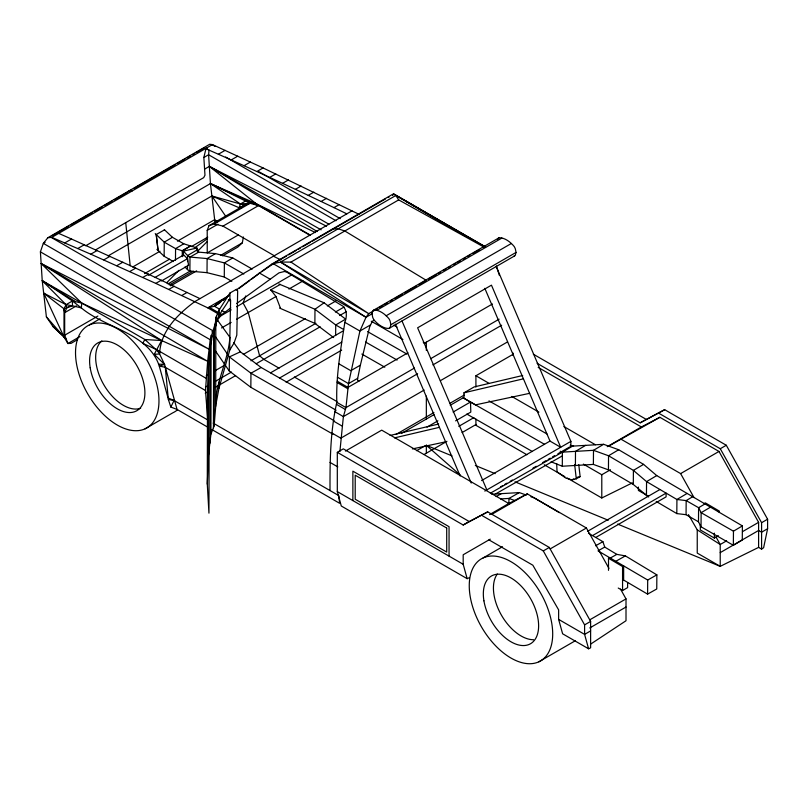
<?xml version="1.0" encoding="UTF-8"?>
<svg xmlns="http://www.w3.org/2000/svg" width="808" height="808" viewBox="0 0 808 808"><rect width="100%" height="100%" fill="white"/><g stroke="black" fill="none" stroke-linecap="round" stroke-linejoin="round"><path stroke-width="1.21" d="M207.292 484.113L207.494 389.587L208.686 360.439L211.141 339.562L214.332 332.139L216.029 317.231L219.14 309.919L229.937 293.041L236.522 289.284L237.663 290.92L236.805 335.128L234.067 342.966L229.815 349.935L218.968 388.214L215.837 404.919L214.13 425.927L210.928 434.088L208.484 454.965L207.292 484.113L208.949 513.151L209.1 444.077M208.484 454.965L208.686 360.439M209.848 443.319L210.05 348.783M210.928 434.088L211.141 339.562M213.453 427.705L213.655 333.633M214.13 425.927L214.332 332.139M215.726 406.272C215.059 382.608 228.25 361.176 229.836 337.835L230.603 300.202L230.159 299.314L229.179 299.475C224.523 308.535 215.554 316.817 215.807 327.725L215.696 400.021L215.847 398.677M215.898 325.988L216.029 317.231M216.403 401.081L216.413 394.88M216.574 321.554L216.584 315.554M218.968 388.214L218.988 382.113M219.13 315.595L219.14 309.919M229.815 349.935L229.836 337.835M229.916 299.273L229.937 293.041M173.407 261.56L164.135 256.257L164.246 242.158L155.237 233.613M175.477 260.388L175.568 248.642L183.749 243.784L196.92 247.995L198.687 252.126L215.473 253.621L232.744 257.944L252.187 269.064M183.386 255.853L183.426 251.157L175.568 248.642L164.246 242.158L172.427 237.299L183.749 243.784M231.846 281.325L224.281 276.993L207.01 272.67L189.9 271.155L187.496 269.63L187.527 265.246M187.557 261.691L187.607 255.54L183.426 251.157L196.92 247.995L196.899 250.349M189.9 271.155L190.011 257.055L187.607 255.54L197.485 249.672M207.01 272.67L207.121 258.57L215.473 253.621M224.281 276.993L224.392 262.903L232.744 257.944M332.896 434.138L250.844 387.315L229.28 371.003L229.381 356.914L215.463 336.684M250.844 387.315L250.955 373.215L229.381 356.914L240.36 351.813L261.136 367.499L336.138 410.222M333.643 337.582L314.878 323.372L314.979 309.272L324.069 302.788L345.642 319.099L335.724 324.978L335.643 335.552M508.889 504.303L508.939 498.435L519.342 492.587L526.301 495.092M648.622 496.991L633.31 484.487L608.444 469.862L593.385 464.418L562.297 466.236L562.408 452.137L573.589 445.521M575.397 465.469L575.508 451.369L585.618 445.37M593.385 464.418L593.496 450.319L603.626 444.309L618.686 449.743L643.572 464.368L656.732 475.589L742.39 525.897L742.279 539.996L733.351 545.289L701.031 526.796L698.486 521.796L698.597 507.707L704.98 503.929M608.444 469.862L608.545 455.762L618.686 449.743M633.31 484.487L633.411 470.387L643.572 464.368M646.45 495.718L646.562 481.619L633.411 470.387L608.545 455.762L593.496 450.319L562.408 452.137L560.156 451.248M647.592 594.122L647.693 580.023L598.021 550.844L604.727 547.077L616.827 554.369L625.382 555.894L656.864 574.872L656.753 588.971L647.592 594.122L623.645 580.063L623.645 565.903L622.564 566.519L622.564 590.537L618.241 588.042M698.486 521.796L686.063 514.696L676.811 513.585L676.922 499.485L687.113 493.435M686.063 514.696L686.174 500.596L692.709 496.718M701.031 526.796L701.142 512.696L698.597 507.707L686.174 500.596L676.922 499.485L646.562 481.619L656.732 475.589M733.351 545.289L733.462 531.189L742.39 525.897M330.017 490.547C329.896 461.095 330.27 431.149 336.825 402.323C335.896 375.387 340.865 348.834 344.824 322.321C346.905 317.029 347.268 310.737 343.107 306.313L286.901 272.205L284.426 271.488L278.962 272.872L236.683 303.485M359.479 214.534L263.075 167.943L212.474 144.592L209.727 144.268L47.864 237.714L43.319 243.349L40.4 251.854L42.238 280.689L72.397 300.98L81.335 307.909C105.262 328.21 148.5 332.886 159.277 366.054L168.003 397.91L174.053 400.505L207.747 419.958L205.474 390.506L207.646 361.297L210.221 339.714L215.746 322.099L221.695 314.645L230.775 307.868M339.885 451.601L343.38 416.595L345.965 407.596L348.5 383.618L359.913 331.027L366.024 317.271L368.701 313.645L377.407 308.626M390.86 324.695L390.153 327.381A7.514 4.343 60 0 1 388.971 328.452C383.305 328.674 377.437 324.119 373.882 319.736A7.514 4.343 60 0 1 372.7 317.312L371.993 313.797L372.7 311.11A7.514 4.343 60 0 1 373.882 310.05C379.548 309.817 385.416 314.383 388.971 318.756A7.514 4.343 60 0 1 390.153 321.19L390.86 324.695L516.049 252.419L515.363 248.975A7.514 4.343 60 0 0 514.161 246.48C510.606 242.107 504.737 237.542 499.071 237.774L373.427 310.312M516.049 252.419L515.342 255.106A7.514 4.343 60 0 1 514.161 256.176L513.656 256.338M209.03 149.955L208.595 154.752L210.434 183.578L214.958 222.19M206.181 147.692L203.848 157.489L204.969 175.205L203.697 177.639L85.668 245.784M207.585 427.068L177.043 409.434L164.569 364.448L159.61 354.015C160.338 331.381 177.689 314.272 194.768 301.636L352.036 210.838M373.761 320.039L372.074 321.796L369.65 326.988L360.368 365.166L357.5 379.295L357.641 380.467L359.166 380.932M222.634 255.853L237.784 247.107L242.339 242.824L243.38 236.956M537.088 363.297L640.168 422.816L664.681 409.686L726.291 445.259L767.6 519.221L767.6 528.725L763.621 547.733L761.59 549.117L758.601 547.39L720.221 566.347L617.595 524.079M245.713 295.92L243.117 302.98L248.248 312.544L259.61 355.803L263.792 359.348L279.063 368.165M238.269 234.987L207.232 252.904L207.212 230.381L208.989 225.695L245.087 204.858L250.076 203.283L258.54 205.596L310.242 235.451M68.912 306.575L66.791 307.798L64.68 312.676L64.68 335.209L67.933 343.521L71.074 343.36L77.568 339.602M205.474 390.506L165.297 367.307L159.277 366.054L164.569 364.448L154.237 354.308L161.62 340.532L207.646 361.297L41.137 263.499L81.739 303.071L144.854 339.511L159.772 352.995M177.043 409.434L170.831 407.06L174.053 400.505L168.347 399.425L165.297 367.307M497.587 239.421L497.89 238.835A7.514 4.343 60 0 1 499.071 237.764M392.526 195.435L393.9 194.061L485.578 246.985L393.9 194.061M128.381 191.728L128.795 190.991L132.128 190.981M166.66 282.78L178.901 270.326M197.253 251.652L206.858 241.875M330.603 230.613L332.724 228.906L338.178 228.795L344.824 230.997L426.341 280.366L418.726 284.769M47.864 237.714L51.783 237.37L90.789 254.187L155.782 283.396L207.757 307.838L214.484 306.252L220.614 302.222M223.392 300.132L227.088 297.344L218.423 302.283L215.776 304.717L217.847 304.313M229.199 295.203L214.484 306.252L219.685 309.252M236.209 290.001L272.104 263.913L393.355 193.9M238.885 288.577L249.753 280.507M251.732 279.043L258.651 273.912M195.142 247.531L207.333 238.703M261.62 271.71L274.639 262.913M590.739 644.047L626.008 620.746L626.008 598.9L620.524 589.082M710.495 507.161L701.142 512.696L733.462 531.189M206.464 378.528L156.53 349.561L142.733 343.36L144.854 339.511L161.62 340.532L81.739 303.071L72.397 300.98L66.064 304.677L64.004 308.828L64.004 336.966L67.933 343.521L79.921 336.603M315.494 232.593L254.884 203.101L245.986 200.758L240.451 203.99L239.107 207.737L211.858 195.991L108.1 255.894M182.285 250.783L190.577 245.935L182.285 250.783L182.285 256.661M215.686 321.685L217.817 320.443M52.298 235.653L68.599 226.24M70.781 224.977L92.516 212.433M94.688 211.181L102.293 206.787M104.474 205.535L112.08 201.142M114.251 199.879L127.29 192.355M129.472 191.102L131.643 189.84M133.815 188.587L175.114 164.741M177.285 163.489L184.901 159.095M187.072 157.843L190.334 155.954M192.506 154.702L194.678 153.449M196.849 152.197L204.464 147.803M51.783 237.37L212.474 144.592M45.127 242.309L43.319 243.349L210.221 339.714M205.636 149.642L207.444 148.601M203.848 157.489L208.595 154.752L328.856 224.18M64.781 242.915L71.518 239.027L135.683 268.125L199.97 298.637M205.555 148.591L218.372 154.237L225.109 150.349M204.586 169.135L209.343 166.398L326.503 226.21M77.78 248.521L84.335 244.733M218.372 154.237L231.199 159.944L237.754 156.156M95.748 249.793L210.434 183.578L254.884 203.101L310.383 235.148M90.789 254.187L97.172 250.5M231.199 159.944L244.026 165.711L250.409 162.024M103.788 259.903L109.999 256.318M244.026 165.711L256.863 171.528L263.075 167.943M116.786 265.691L122.846 262.196M256.863 171.528L269.7 177.406L275.76 173.912M132.674 267.014L159.974 251.248M177.447 241.158L214.585 219.715L217.645 221.735M129.785 271.528L135.683 268.125M269.7 177.406L282.548 183.335L288.446 179.931M208.989 225.695L214.322 223.917L250.076 203.283L210.434 183.578L240.451 203.99L245.087 204.858L239.107 207.737L241.562 208.04M76.467 305.868L64.68 312.676L64.004 308.828L43.662 293.102L64.004 336.966L65.872 339.441M207.212 230.381L217.918 224.2M214.322 223.917L222.978 226.129L258.54 205.596L209.343 166.398L321.16 229.856M144.521 273.629L169.599 259.156M191.395 246.571L207.757 237.128M142.784 277.437L148.531 274.114M282.548 183.335L295.395 189.325L301.142 186.002M148.319 275.366L183.719 254.924L187.466 258.691L188.638 265.256L161.499 280.931M154.894 277.508L187.466 258.691M97.869 316.049L64.68 335.209L64.004 336.966L65.771 338.562M155.782 283.396L161.388 280.164M295.395 189.325L308.242 195.374L313.858 192.132M89.405 324.917L100.091 318.746M167.953 283.921L190.708 270.761M169.306 284.992L193.284 271.145M220.544 255.409L242.339 242.824M170.67 285.85L196.647 270.852M168.781 289.416L174.245 286.264M308.242 195.374L321.099 201.475L326.573 198.314M181.77 295.496L187.113 292.415M321.099 201.475L333.967 207.626L339.299 204.545M275.72 262.297L286.476 256.086M288.638 254.843L296.162 250.49M298.324 249.248L300.475 248.006M302.626 246.763L310.161 242.41M312.312 241.168L385.487 198.919M272.104 263.913L280.538 262.075L395.819 195.516L483.982 247.097L398.687 199.899L395.819 195.516M229.563 295.243L207.757 307.838L221.018 315.494M372.488 313.544L366.024 317.271L280.538 262.075L290.971 262.095L398.687 199.899M219.301 316.736L231.209 309.858M236.623 306.737L291.839 274.851M221.564 327.947L231.169 322.402M236.502 319.322L275.983 296.526L270.751 289.88L280.376 284.365M288.921 289.052L302.99 280.931M206.192 375.861L208.373 374.599M214.918 370.821L224.745 365.145M243.289 354.439L305.485 318.534M327.311 305.929L336.037 300.889M205.474 387.052L207.646 385.81M215.221 381.426L231.462 372.054M250.955 360.802L315.918 323.291M335.401 312.039L344.067 307.04M205.232 393.153L208.484 391.274M214.989 387.517L235.593 375.629M256.197 363.731L320.17 326.796M339.693 315.524L346.198 311.767M145.087 428.816A59.004 34.067 60 0 0 130.239 338.582A59.004 34.067 60 0 0 76.417 363.196A59.004 34.067 60 0 0 145.087 428.816L172.862 412.787A59.004 34.067 60 0 0 177.558 409.767M379.578 307.373L382.841 305.485M385.022 304.232L387.194 302.97M390.456 301.091L392.627 299.839M394.809 298.576L402.414 294.183M404.596 292.93L416.554 286.022M428.523 279.114L436.128 274.72M438.31 273.468L440.481 272.205M443.744 270.326L445.915 269.064M448.097 267.812L450.268 266.559M453.53 264.671L455.702 263.418M457.884 262.166L460.055 260.903M463.317 259.025L465.499 257.762M467.67 256.51L469.842 255.257M473.104 253.369L479.629 249.601M376.71 310.333L501.899 238.047M270.529 372.841L343.541 330.694M386.143 315.776L511.333 243.501M370.418 324.957L359.913 331.027L344.824 322.321M279.578 378.003L341.683 342.148M286.113 382.204L341.683 350.116M388.971 328.452L514.615 255.904M360.368 365.166L350.803 370.69L338.704 363.711M357.641 378.346L348.5 383.618L337.411 377.215M407.919 352.783L347.955 387.406L337.168 381.174M424.18 343.4L492.446 303.98M414.393 368.084L345.965 407.596L336.825 402.323M430.684 358.681L499.122 319.17M417.615 373.73L343.38 416.595L334.603 411.524M432.896 364.913L501.667 325.21M424.18 390.042L340.804 438.168L332.027 433.108M440.421 380.659L507.545 341.905M469.196 577.73L467.165 578.68L341.299 506.01L337.31 491.607L337.31 452.329L343.319 448.854L469.196 521.524L487.699 511.878L549.309 547.44L590.618 621.403L590.618 647.834L588.588 648.784L562.62 633.795L558.631 619.393L558.631 609.878L532.846 565.216L488.971 539.885M345.45 451.076L381.699 430.149L508.767 503.515L527.281 493.86L586.406 527.998L608.949 568.357M475.912 387.042L475.912 375.76L513.231 354.217M529.614 393.334L475.468 404.869L463.994 398.324L463.974 392.809L474.165 386.931L522.695 375.508M396.082 434.401L433.906 412.565M450.127 403.202L464.176 395.092M401.354 433.492L433.946 414.676M450.248 405.262L463.287 397.728M427.038 427.109L437.906 420.827M453.116 412.05L470.509 402.01L470.811 412.09L455.591 420.867M416.615 450.682L425.261 445.693M458.772 426.351L473.902 417.615M424.18 454.45L446.945 441.309M462.125 432.543L476.225 424.402M481.578 480.578L549.985 441.087L560.691 447.268L491.456 285.163L417.625 327.796L486.85 489.89M484.82 491.072L570.882 441.38L496.223 266.559M500.485 486.911L502.657 485.659M504.818 484.406L506.99 483.154M510.232 481.285L512.403 480.033M532.977 468.155L536.229 466.277M542.724 462.529L545.976 460.651M548.137 459.399L550.309 458.146M552.47 456.894L554.641 455.651M557.884 453.773L560.055 452.52M562.216 451.268L569.802 446.895M337.31 452.329L463.186 524.998L469.196 521.524M463.186 524.998L487.699 511.878M640.168 422.816L664.681 409.686M489.577 514.595L508.767 503.515M607.252 446.662L641.37 426.957L659.873 417.302L718.999 451.44L758.601 522.352L758.601 547.39M492.092 514.171L527.281 493.86M608.424 446.279L659.873 417.302M556.692 463.6L557.035 471.842L565.772 478.063L571.983 479.901L573.912 478.791M571.983 479.901L576.276 478.821L580.124 476.609L578.77 464.671M490.254 539.148L463.186 554.773L463.186 564.277L467.165 578.68M583.346 464.105L601.788 474.75L610.454 469.751M483.134 557.924L502.505 546.733M481.689 515.342L543.289 550.915L549.309 547.44M658.672 413.161L720.281 448.733L726.291 445.259M550.157 548.925L586.406 527.998M621.483 439.461L680.619 473.599L718.999 451.44M587.477 531.361L659.964 489.507M588.436 533.189L592.527 535.593L666.095 493.122L666.095 496.87L595.769 537.461M608.505 570.337L608.505 558.257L609.585 557.641M704.273 503.515L705.354 502.889L719.423 511.151L718.342 511.777M622.564 580.679L623.645 580.063M622.564 590.537L627.614 587.618L627.614 582.699M700.304 524.958L700.304 529.957L714.373 538.077L718.413 535.744M589.759 619.827L626.008 598.9M726.614 540.815L720.221 544.511L720.221 566.347L697.243 553.086L697.243 529.856L688.436 514.605M742.602 531.583L758.601 522.352M588.588 648.784L584.598 634.381L584.598 624.877L590.618 621.403M761.59 549.117L761.59 522.695L767.6 519.221M589.759 627.957L626.008 607.03M720.221 552.632L758.601 530.472L761.59 532.199L767.6 528.725M590.618 630.917L584.598 634.381L558.631 619.393M538.815 661.823A59.004 34.067 60 0 0 523.968 571.589A59.004 34.067 60 0 0 470.145 596.203A59.004 34.067 60 0 0 538.815 661.823L575.417 640.693M164.539 229.846L156.207 234.532L158.065 250.5M490.375 493.193L562.408 452.137M495.809 493.809L562.378 455.864M198.687 252.126L190.011 257.055L207.121 258.57L224.392 262.903L243.834 274.023M610.293 558.055L616.827 554.369M615.807 561.287L625.382 555.894M261.136 367.499L250.955 373.215L334.098 420.665M496.122 496.577L501.314 493.658M595.567 545.794L602.899 541.673L604.727 547.077M647.693 580.023L656.864 574.872M567.065 477.932L601.788 497.981L632.27 482.921M388.002 197.516L388.981 197.243M46.389 316.827L64.004 336.966L52.934 326.503L46.389 316.827L42.238 280.689L81.739 303.071L81.335 307.909L72.468 305.818L64.004 308.828L65.064 311.656M576.902 477.407L580.124 476.609M463.974 392.809L523.422 378.821M390.133 435.441L438.673 424.018M394.506 437.896L439.401 427.331M412.363 448.925L445.592 441.845M250.076 203.283L240.451 203.99L211.858 195.991L225.826 216.443M603.626 444.309L572.508 446.137L570.185 445.228M491.779 494.223L519.342 492.587M500.536 498.93L508.939 498.435L514.726 500.526M154.237 354.308L159.61 354.015L156.53 349.561M158.883 364.135L164.569 364.448M530.937 496.758L534.421 498.011L559.318 512.625M245.986 200.758L258.54 205.596M551.026 461.792L562.297 466.236M427.513 445.794L451.995 455.874M475.326 465.479L495.142 473.65M514.969 481.81L608.262 520.241M278.922 283.992L324.069 302.788M270.66 290.062L314.979 309.272L335.724 324.978L343.642 329.502M279.639 308.101L314.878 323.372M58.691 233.381L71.518 239.027M210.434 183.578L248.945 201.535M333.967 207.626L346.834 213.847M273.397 256.237L280.911 259.893M406.01 201.293L467.297 237.077M43.662 293.102L66.064 304.677L72.468 305.818L72.397 300.98M367.529 331.583L406.909 354.055M488.961 400.869L546.945 433.957M365.61 342.057L397.102 360.055M463.095 397.778L544.531 444.319M361.853 354.066L384.81 367.185M466.792 414.049L532.381 451.531M211.918 144.571L215.181 146.46M258.681 171.569L340.239 218.665M225.634 157.025L336.007 220.746M533.33 354.187L646.178 419.342M538.189 367.398L641.37 426.957M222.978 226.129L274.69 255.974M393.759 325.169L397.041 327.058M423.24 342.188L425.422 343.451M475.912 375.76L488.951 383.285M511.757 396.445L538.906 412.12M563.883 426.543L595.385 444.733M273.256 263.711L366.024 317.271M371.266 321.231L402.899 339.501M259.247 272.912L269.973 279.103M526.917 454.752L475.912 425.301L475.912 419.069M544.279 464.772L564.893 476.68M228.341 299.99L230.431 301.202M221.766 310.454L224.887 312.252M209.474 307.444L221.796 314.565M337.148 382.538L347.824 388.709M294.334 376.983L336.886 401.546M51.157 237.39L213.413 331.078M336.411 404.313L345.41 409.505M40.4 251.854L209.08 349.248L41.137 263.499L161.62 340.532M333.472 421.059L342.249 426.129M330.017 462.408L337.825 466.913M337.31 491.607L463.186 564.277M213.211 423.109L338.794 495.617L339.592 503.283L211.948 429.583M648.501 496.274L638.391 490.426L638.391 487.072M280.538 262.075L368.701 313.645L290.971 262.095M592.527 535.593L602.899 541.673M656.207 501.455L676.811 513.585M608.505 558.257L622.564 566.519M209.343 166.398L317.271 231.553M75.498 301.677L42.238 280.689L66.064 304.677L66.791 307.798M697.243 529.856L720.221 544.511L715.949 536.876M426.341 445.309L460.409 475.245M52.934 326.503L63.822 336.613M164.317 229.613L172.427 237.299M156.934 249.419L164.135 256.257M184.992 267.004L187.496 269.63M217.544 320.21L230.058 337.542M233.734 342.632L240.36 351.813M211.979 331.634L213.373 333.654M215.352 350.783L229.28 371.003M720.281 448.733L761.59 522.695M680.619 473.599L694.021 497.597M543.289 550.915L584.598 624.877M402 320.958L471.226 483.043M484.82 288.325L549.985 441.087M395.375 324.119L460.136 475.952M275.983 296.526L280.477 308.232M168.347 399.425L170.831 407.06M496.425 265.973L499.334 275.306M211.009 335.34L211.807 340.087M156.237 234.593L158.105 250.551M130.199 265.771L125.725 222.644M574.66 464.529L576.276 478.821M512.888 352.894L513.07 355.348M207.494 389.587L208.05 399.566M714.373 533.149L714.373 538.077M601.788 474.75L601.788 497.981M570.882 441.38L570.882 446.269M449.056 556.126L449.056 526.695L352.874 471.165L352.874 500.596M426.341 342.148L426.341 350.48M426.341 396.132L426.341 419.059M426.341 445.067L426.341 453.197M140.663 408.242A39.097 22.574 60 0 1 103.717 384.578A39.097 22.574 60 0 1 101.858 340.835M533.573 639.734A39.097 22.574 60 0 1 500.889 614.201A39.097 22.574 60 0 1 497.294 574.034M446.713 528.038L355.207 475.205L355.207 499.243L446.713 552.076L446.713 528.038M90.193 367.802A39.097 22.574 60 0 0 135.704 411.292A39.097 22.574 60 0 0 125.856 351.49A39.097 22.574 60 0 0 90.193 367.802M483.921 600.819A39.097 22.574 60 0 0 529.432 644.299A39.097 22.574 60 0 0 519.584 584.507A39.097 22.574 60 0 0 483.921 600.819"/></g></svg>
